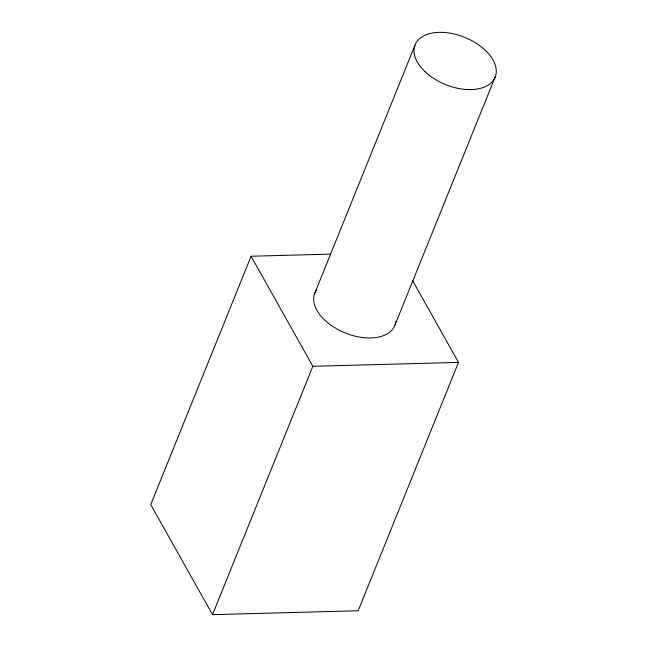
<?xml version="1.0" encoding="UTF-8"?>
<svg xmlns="http://www.w3.org/2000/svg" width="647" height="647" viewBox="0 0 647 647"><rect width="100%" height="100%" fill="white"/><g stroke="black" fill="none" stroke-linecap="round" stroke-linejoin="round"><path stroke-width="0.97" d="M330.447 254.125L251.093 256.244L150.751 504.603L212.515 614.65L358.163 610.76L458.505 362.401L412.56 280.523M314.571 293.738L414.913 45.379M212.515 614.65L312.857 366.291L251.093 256.244M395.034 324.907L495.376 76.548M312.857 366.291L458.505 362.401M395.463 323.484A43.155 25.484 22 0 1 343.905 332.396A43.155 25.484 22 0 1 316.666 289.807M395.851 321.26A43.155 25.484 22 0 1 395.624 322.756M425.047 71.696A43.155 25.484 22 0 0 494.478 78.578A43.155 25.484 22 0 0 445.904 32.609A43.155 25.484 22 0 0 425.047 71.696"/></g></svg>
